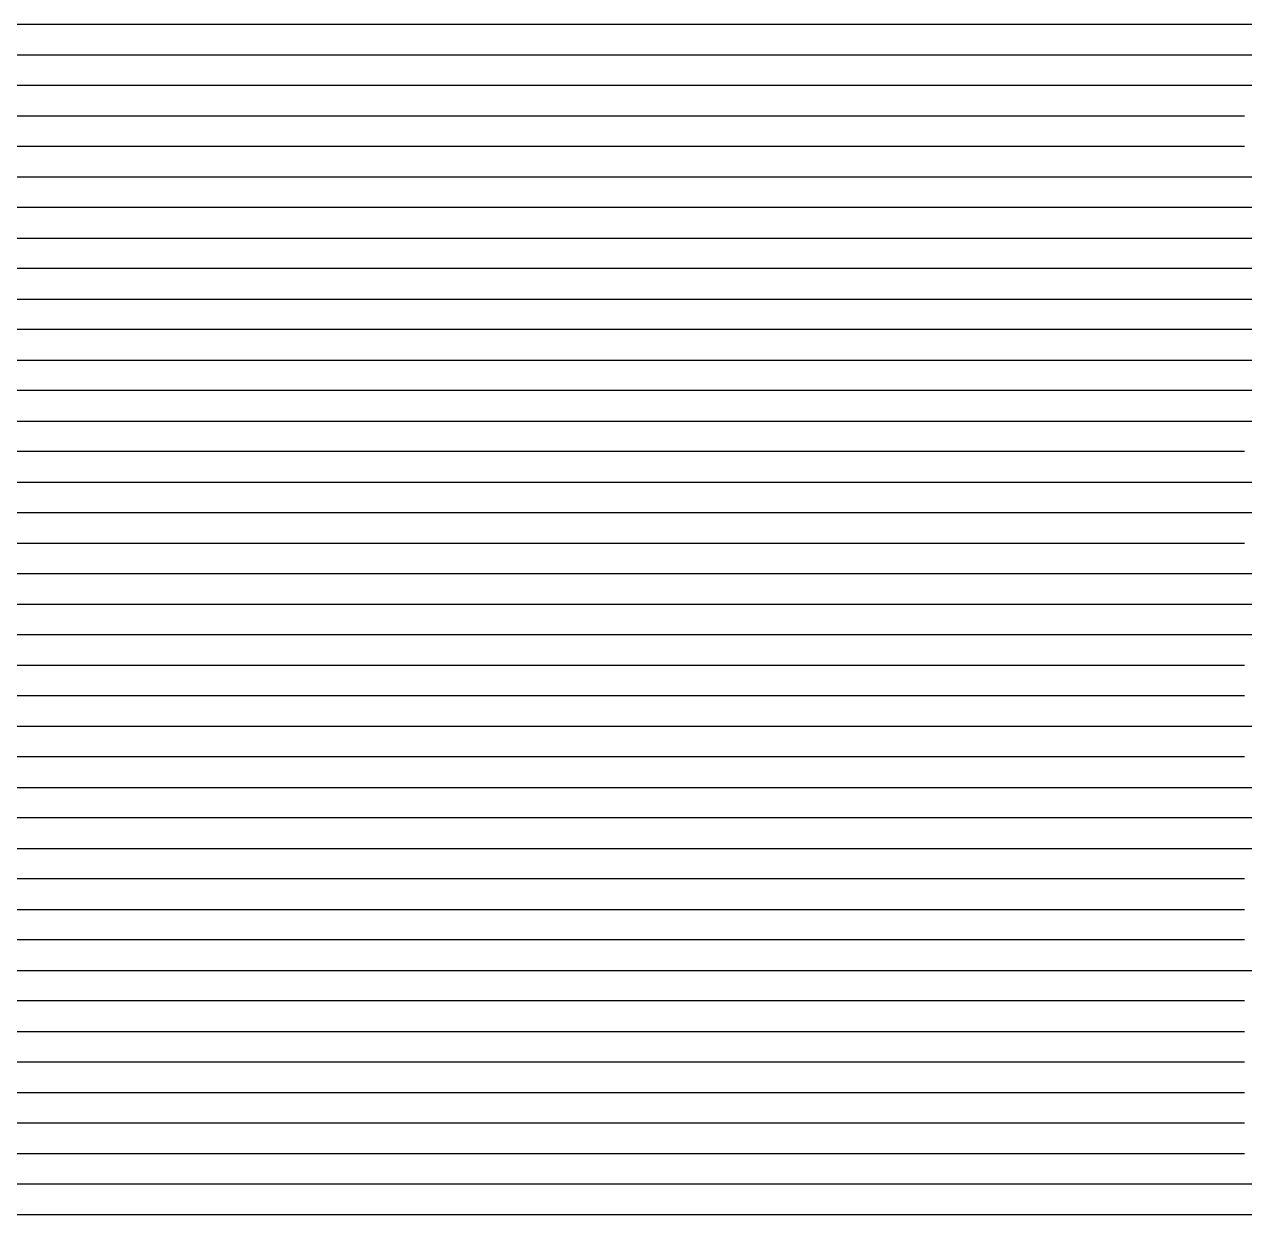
# Model space of a CAD drawing. Extents: x 0 to 80, y 0 to 80.
# Drawn here: x 40 to 60, y 20 to 39.5 of the extents above; entities that cross this region are included whole.
import ezdxf

# ---------------------------------------------------------------- set-up
doc = ezdxf.new("R2010")
doc.units = 0
doc.layers.add('FEED', color=7, linetype='CONTINUOUS')

msp = doc.modelspace()

# ---------------------------------------------------------------- linework, layer by layer
at = {"layer": 'FEED'}
for points in [[(60.479, 39.5, -15.048), (59.84, 39.5, -14.984), (59.04, 39.5, -14.968), (57.76, 39.5, -14.968), (56.96, 39.5, -15.016), (56.32, 39.5, -15.096), (56.16, 39.5, -15.048), (55.36, 39.5, -14.488), (54.4, 39.5, -13.88), (53.6, 39.5, -13.4), (52.64, 39.5, -12.888), (52.16, 39.5, -12.632), (51.2, 39.5, -12.184), (49.92, 39.5, -11.656), (49.12, 39.5, -11.368), (48, 39.5, -11), (47.36, 39.5, -10.808), (47.04, 39.5, -10.728), (46.4, 39.5, -10.568), (44.8, 39.5, -10.232), (44.32, 39.5, -10.168), (43.04, 39.5, -9.976), (41.76, 39.5, -9.848), (41.44, 39.5, -9.832), (40.96, 39.5, -9.8), (40.64, 39.5, -9.8), (40.32, 39.5, -9.784), (38.24, 39.5, -9.784)], [(38.4, 39, -9.704), (40.32, 39, -9.704), (40.64, 39, -9.72), (41.12, 39, -9.736), (41.92, 39, -9.8), (42.88, 39, -9.88), (43.52, 39, -9.944), (44.96, 39, -10.168), (46.24, 39, -10.424), (46.56, 39, -10.504), (46.88, 39, -10.584), (47.04, 39, -10.632), (47.36, 39, -10.712), (47.68, 39, -10.808), (48, 39, -10.888), (48.32, 39, -11), (48.8, 39, -11.144), (49.92, 39, -11.544), (50.88, 39, -11.928), (51.84, 39, -12.36), (52.64, 39, -12.744), (53.92, 39, -13.448), (54.72, 39, -13.928), (55.68, 39, -14.568), (56.32, 39, -15.016), (56.48, 39, -15.064), (56.8, 39, -15.016), (57.44, 39, -14.968), (58.56, 39, -14.936), (59.52, 39, -14.936), (59.84, 39, -14.952), (60.319, 39, -14.968)], [(60.159, 38.5, -14.92), (59.84, 38.5, -14.92), (59.52, 38.5, -14.904), (58.56, 38.5, -14.904), (58.24, 38.5, -14.92), (57.92, 38.5, -14.92), (57.12, 38.5, -14.984), (56.64, 38.5, -15.032), (56.48, 38.5, -15.032), (55.68, 38.5, -14.456), (55.36, 38.5, -14.248), (55.04, 38.5, -14.04), (53.76, 38.5, -13.256), (52.8, 38.5, -12.744), (51.84, 38.5, -12.264), (50.88, 38.5, -11.848), (49.6, 38.5, -11.336), (48.48, 38.5, -10.968), (47.2, 38.5, -10.584), (46.4, 38.5, -10.392), (46.08, 38.5, -10.328), (45.76, 38.5, -10.248), (45.12, 38.5, -10.12), (44.8, 38.5, -10.072), (44.32, 38.5, -9.992), (43.52, 38.5, -9.88), (42.88, 38.5, -9.8), (42.4, 38.5, -9.736), (42.24, 38.5, -9.72), (41.92, 38.5, -9.672), (41.12, 38.5, -9.608), (40.48, 38.5, -9.576), (40.32, 38.5, -9.576), (40, 38.5, -9.56), (38.4, 38.5, -9.56)], [(38.4, 38, -9.416), (40.32, 38, -9.416), (41.12, 38, -9.464), (42.24, 38, -9.56), (42.56, 38, -9.608), (42.72, 38, -9.624), (43.84, 38, -9.816), (45.6, 38, -10.152), (46.24, 38, -10.28), (46.56, 38, -10.36), (46.88, 38, -10.44), (47.52, 38, -10.616), (47.84, 38, -10.696), (48.64, 38, -10.936), (48.96, 38, -11.048), (49.92, 38, -11.384), (51.2, 38, -11.896), (52.16, 38, -12.344), (53.28, 38, -12.904), (54.4, 38, -13.544), (55.52, 38, -14.248), (56.64, 38, -15.032), (56.96, 38, -15), (57.28, 38, -14.952), (57.92, 38, -14.904), (58.24, 38, -14.904), (58.56, 38, -14.888), (60, 38, -14.888)], [(60, 37.5, -14.856), (58.72, 37.5, -14.856), (58.4, 37.5, -14.872), (57.92, 37.5, -14.888), (57.12, 37.5, -14.968), (56.8, 37.5, -15.016), (56.64, 37.5, -14.936), (56, 37.5, -14.472), (55.2, 37.5, -13.944), (54.24, 37.5, -13.352), (53.28, 37.5, -12.824), (52.96, 37.5, -12.664), (52.48, 37.5, -12.408), (52.16, 37.5, -12.264), (51.84, 37.5, -12.104), (50.72, 37.5, -11.624), (50.08, 37.5, -11.368), (48.8, 37.5, -10.92), (47.36, 37.5, -10.488), (46.24, 37.5, -10.216), (45.44, 37.5, -10.024), (45.28, 37.5, -9.976), (44.48, 37.5, -9.784), (43.36, 37.5, -9.56), (42.56, 37.5, -9.448), (41.28, 37.5, -9.32), (40.48, 37.5, -9.288), (40.16, 37.5, -9.288), (39.84, 37.5, -9.272)], [(38.56, 37, -9.144), (40.48, 37, -9.144), (41.6, 37, -9.208), (42.56, 37, -9.304), (42.88, 37, -9.352), (43.2, 37, -9.4), (43.36, 37, -9.432), (43.68, 37, -9.48), (44.64, 37, -9.672), (45.44, 37, -9.88), (45.76, 37, -9.976), (46.08, 37, -10.056), (47.04, 37, -10.344), (47.36, 37, -10.424), (48.64, 37, -10.792), (48.96, 37, -10.904), (49.44, 37, -11.064), (50.56, 37, -11.48), (51.2, 37, -11.736), (52.32, 37, -12.248), (53.28, 37, -12.728), (54.56, 37, -13.448), (55.68, 37, -14.152), (56.8, 37, -14.936), (56.96, 37, -15), (57.6, 37, -14.904), (58.72, 37, -14.84), (60.479, 37, -14.84)], [(60.319, 36.5, -14.824), (59.2, 36.5, -14.824), (58.88, 36.5, -14.84), (58.24, 36.5, -14.84), (57.44, 36.5, -14.92), (57.12, 36.5, -14.968), (56.96, 36.5, -14.952), (56.16, 36.5, -14.376), (55.84, 36.5, -14.168), (55.2, 36.5, -13.752), (54.08, 36.5, -13.08), (53.12, 36.5, -12.568), (52.16, 36.5, -12.088), (50.88, 36.5, -11.528), (50.24, 36.5, -11.272), (49.92, 36.5, -11.16), (48.96, 36.5, -10.824), (47.84, 36.5, -10.488), (47.52, 36.5, -10.376), (47.2, 36.5, -10.28), (46.88, 36.5, -10.168), (46.24, 36.5, -9.96), (45.92, 36.5, -9.88), (45.44, 36.5, -9.736), (44.64, 36.5, -9.544), (44.32, 36.5, -9.48), (44, 36.5, -9.4), (43.36, 36.5, -9.288), (43.2, 36.5, -9.256), (42.4, 36.5, -9.16), (41.76, 36.5, -9.08), (41.44, 36.5, -9.064), (41.28, 36.5, -9.048), (40.48, 36.5, -9.016), (39.36, 36.5, -9)], [(38.56, 36, -8.84), (40.16, 36, -8.84), (40.48, 36, -8.856), (40.8, 36, -8.872), (40.96, 36, -8.888), (41.28, 36, -8.904), (42.24, 36, -9), (42.56, 36, -9.048), (42.88, 36, -9.08), (44, 36, -9.272), (45.12, 36, -9.528), (46.24, 36, -9.832), (46.88, 36, -10.024), (48, 36, -10.424), (48.96, 36, -10.76), (49.28, 36, -10.856), (50.24, 36, -11.208), (50.56, 36, -11.336), (50.72, 36, -11.384), (51.2, 36, -11.592), (51.52, 36, -11.72), (52.48, 36, -12.168), (53.6, 36, -12.728), (54.72, 36, -13.368), (55.52, 36, -13.864), (56.96, 36, -14.856), (57.12, 36, -14.968), (57.92, 36, -14.872), (58.4, 36, -14.84), (58.56, 36, -14.84), (59.2, 36, -14.808), (60.799, 36, -14.808)], [(60.479, 35.5, -14.792), (59.52, 35.5, -14.792), (59.2, 35.5, -14.808), (58.72, 35.5, -14.808), (57.92, 35.5, -14.872), (57.44, 35.5, -14.92), (57.28, 35.5, -14.952), (57.12, 35.5, -14.888), (56.48, 35.5, -14.424), (55.68, 35.5, -13.88), (54.4, 35.5, -13.096), (54.08, 35.5, -12.92), (53.76, 35.5, -12.744), (52.32, 35.5, -12.008), (51.04, 35.5, -11.448), (50.24, 35.5, -11.128), (49.92, 35.5, -11.016), (49.6, 35.5, -10.904), (49.28, 35.5, -10.792), (48.32, 35.5, -10.408), (48, 35.5, -10.296), (47.68, 35.5, -10.168), (46.56, 35.5, -9.8), (45.92, 35.5, -9.608), (45.6, 35.5, -9.528), (45.12, 35.5, -9.4), (44, 35.5, -9.144), (43.52, 35.5, -9.048), (43.2, 35.5, -9), (42.56, 35.5, -8.904), (42.4, 35.5, -8.888), (42.08, 35.5, -8.84), (41.6, 35.5, -8.792), (41.28, 35.5, -8.776), (40.64, 35.5, -8.728), (40.16, 35.5, -8.728), (39.84, 35.5, -8.712)], [(38.56, 35, -8.6), (40.16, 35, -8.6), (40.48, 35, -8.616), (40.96, 35, -8.632), (41.28, 35, -8.664), (41.6, 35, -8.68), (42.24, 35, -8.744), (42.56, 35, -8.792), (42.88, 35, -8.824), (43.68, 35, -8.952), (44.48, 35, -9.096), (44.8, 35, -9.176), (45.12, 35, -9.24), (46.24, 35, -9.544), (47.04, 35, -9.784), (48.16, 35, -10.184), (49.12, 35, -10.568), (49.76, 35, -10.856), (51.52, 35, -11.56), (51.84, 35, -11.704), (52.16, 35, -11.848), (53.6, 35, -12.552), (54.56, 35, -13.096), (55.52, 35, -13.672), (56.48, 35, -14.312), (57.28, 35, -14.888), (57.44, 35, -14.92), (58.4, 35, -14.824), (59.52, 35, -14.792), (61.439, 35, -14.792)], [(60.159, 34.5, -14.76), (59.84, 34.5, -14.776), (59.36, 34.5, -14.776), (58.24, 34.5, -14.84), (57.6, 34.5, -14.92), (57.44, 34.5, -14.92), (56.8, 34.5, -14.456), (55.84, 34.5, -13.8), (54.56, 34.5, -13.016), (53.44, 34.5, -12.408), (52.48, 34.5, -11.928), (51.36, 34.5, -11.432), (50.56, 34.5, -11.112), (49.28, 34.5, -10.52), (47.84, 34.5, -9.944), (47.04, 34.5, -9.672), (45.76, 34.5, -9.288), (44.96, 34.5, -9.096), (44.64, 34.5, -9.032), (44.32, 34.5, -8.952), (43.68, 34.5, -8.84), (43.52, 34.5, -8.808), (42.72, 34.5, -8.696), (42.24, 34.5, -8.648), (41.92, 34.5, -8.6), (41.12, 34.5, -8.536), (40.32, 34.5, -8.504), (39.04, 34.5, -8.488)], [(38.4, 34, -8.392), (40.32, 34, -8.392), (40.64, 34, -8.408), (40.96, 34, -8.424), (41.12, 34, -8.44), (41.44, 34, -8.456), (42.72, 34, -8.584), (43.84, 34, -8.76), (44.96, 34, -8.984), (45.28, 34, -9.064), (45.6, 34, -9.144), (45.76, 34, -9.192), (46.08, 34, -9.272), (47.04, 34, -9.56), (47.36, 34, -9.672), (48, 34, -9.896), (48.32, 34, -10.024), (48.8, 34, -10.2), (49.12, 34, -10.344), (49.6, 34, -10.552), (50.72, 34, -11.096), (52.16, 34, -11.72), (52.96, 34, -12.104), (53.76, 34, -12.504), (55.04, 34, -13.224), (56.16, 34, -13.928), (57.12, 34, -14.584), (57.6, 34, -14.936), (58.08, 34, -14.856), (58.4, 34, -14.824), (59.04, 34, -14.792), (59.36, 34, -14.776), (59.52, 34, -14.776), (59.84, 34, -14.76), (61.759, 34, -14.76)], [(61.919, 33.5, -14.744), (59.84, 33.5, -14.744), (59.04, 33.5, -14.792), (58.08, 33.5, -14.872), (57.76, 33.5, -14.92), (57.6, 33.5, -14.856), (56.48, 33.5, -14.056), (56.16, 33.5, -13.848), (55.84, 33.5, -13.64), (55.52, 33.5, -13.448), (55.04, 33.5, -13.144), (53.92, 33.5, -12.52), (52.96, 33.5, -12.024), (52.64, 33.5, -11.88), (51.2, 33.5, -11.224), (50.56, 33.5, -10.888), (49.44, 33.5, -10.36), (48.32, 33.5, -9.896), (48, 33.5, -9.784), (47.52, 33.5, -9.608), (46.4, 33.5, -9.256), (45.92, 33.5, -9.112), (45.12, 33.5, -8.92), (43.84, 33.5, -8.648), (43.2, 33.5, -8.536), (42.08, 33.5, -8.392), (41.6, 33.5, -8.344), (41.28, 33.5, -8.328), (40.8, 33.5, -8.296), (40.48, 33.5, -8.296), (40.16, 33.5, -8.28), (38.4, 33.5, -8.28)], [(38.56, 33, -8.184), (40.48, 33, -8.184), (40.8, 33, -8.2), (41.12, 33, -8.216), (41.28, 33, -8.232), (41.6, 33, -8.248), (42.72, 33, -8.36), (43.52, 33, -8.488), (43.84, 33, -8.552), (44.16, 33, -8.6), (44.64, 33, -8.696), (44.96, 33, -8.776), (45.28, 33, -8.84), (46.4, 33, -9.144), (47.2, 33, -9.384), (48, 33, -9.672), (48.96, 33, -10.04), (49.28, 33, -10.184), (50.08, 33, -10.536), (51.04, 33, -11.016), (51.84, 33, -11.448), (52.48, 33, -11.736), (53.76, 33, -12.36), (54.88, 33, -12.984), (55.68, 33, -13.464), (56.32, 33, -13.88), (57.12, 33, -14.424), (57.76, 33, -14.904), (57.92, 33, -14.936), (58.24, 33, -14.872), (58.56, 33, -14.84), (58.72, 33, -14.808), (59.04, 33, -14.792), (59.52, 33, -14.744), (59.84, 33, -14.744), (60.159, 33, -14.728)], [(60, 32.5, -14.728), (59.68, 32.5, -14.744), (59.36, 32.5, -14.76), (58.56, 32.5, -14.84), (57.92, 32.5, -14.936), (56.8, 32.5, -14.136), (55.68, 32.5, -13.4), (54.72, 32.5, -12.824), (53.44, 32.5, -12.136), (52.48, 32.5, -11.672), (52.32, 32.5, -11.608), (51.36, 32.5, -11.08), (50.24, 32.5, -10.504), (49.12, 32.5, -10.008), (48, 32.5, -9.56), (47.2, 32.5, -9.288), (45.92, 32.5, -8.904), (45.12, 32.5, -8.712), (44.16, 32.5, -8.504), (43.84, 32.5, -8.456), (43.36, 32.5, -8.36), (42.24, 32.5, -8.216), (41.6, 32.5, -8.152), (41.28, 32.5, -8.136), (40.48, 32.5, -8.088), (38.24, 32.5, -8.088)], [(38.56, 32, -7.976), (40.16, 32, -7.976), (40.48, 32, -7.992), (40.96, 32, -8.008), (41.76, 32, -8.088), (42.08, 32, -8.104), (42.72, 32, -8.184), (42.88, 32, -8.2), (44, 32, -8.392), (45.28, 32, -8.648), (46.08, 32, -8.856), (47.36, 32, -9.24), (48.32, 32, -9.592), (49.44, 32, -10.04), (50.4, 32, -10.488), (51.36, 32, -10.968), (52.32, 32, -11.512), (52.64, 32, -11.688), (53.92, 32, -12.328), (54.56, 32, -12.68), (55.84, 32, -13.432), (56.8, 32, -14.072), (57.6, 32, -14.632), (57.92, 32, -14.872), (58.08, 32, -14.936), (58.4, 32, -14.888), (58.72, 32, -14.824), (59.52, 32, -14.744), (59.84, 32, -14.744), (60.159, 32, -14.728)], [(60.159, 31.5, -14.728), (59.84, 31.5, -14.744), (59.36, 31.5, -14.76), (59.04, 31.5, -14.792), (58.24, 31.5, -14.92), (58.08, 31.5, -14.92), (57.12, 31.5, -14.216), (56.64, 31.5, -13.896), (56, 31.5, -13.48), (55.2, 31.5, -12.984), (54.72, 31.5, -12.712), (54.08, 31.5, -12.36), (53.76, 31.5, -12.2), (53.28, 31.5, -11.944), (52.96, 31.5, -11.784), (51.84, 31.5, -11.128), (51.2, 31.5, -10.792), (50.72, 31.5, -10.536), (50.24, 31.5, -10.312), (49.44, 31.5, -9.944), (48.16, 31.5, -9.432), (47.84, 31.5, -9.32), (47.52, 31.5, -9.208), (46.24, 31.5, -8.808), (45.92, 31.5, -8.728), (45.44, 31.5, -8.6), (44.48, 31.5, -8.392), (44, 31.5, -8.296), (43.68, 31.5, -8.248), (43.04, 31.5, -8.136), (42.72, 31.5, -8.104), (42.4, 31.5, -8.056), (41.28, 31.5, -7.944), (40.96, 31.5, -7.928), (40.64, 31.5, -7.912), (40.48, 31.5, -7.912), (40.16, 31.5, -7.896), (38.24, 31.5, -7.896)], [(38.4, 31, -7.816), (40.48, 31, -7.816), (41.6, 31, -7.896), (41.76, 31, -7.912), (42.08, 31, -7.928), (42.56, 31, -7.976), (42.88, 31, -8.024), (43.36, 31, -8.088), (44.48, 31, -8.28), (44.96, 31, -8.376), (45.28, 31, -8.456), (45.92, 31, -8.616), (46.08, 31, -8.664), (46.4, 31, -8.744), (47.2, 31, -8.984), (47.52, 31, -9.096), (48.16, 31, -9.32), (48.48, 31, -9.448), (48.8, 31, -9.56), (49.92, 31, -10.04), (50.88, 31, -10.504), (51.68, 31, -10.92), (52.96, 31, -11.672), (53.44, 31, -11.96), (53.92, 31, -12.2), (54.88, 31, -12.728), (56.16, 31, -13.496), (57.28, 31, -14.248), (58.24, 31, -14.952), (58.72, 31, -14.856), (59.04, 31, -14.824), (59.36, 31, -14.776), (60, 31, -14.744)], [(60.159, 30.5, -14.744), (59.84, 30.5, -14.76), (59.68, 30.5, -14.776), (59.52, 30.5, -14.776), (59.2, 30.5, -14.824), (58.72, 30.5, -14.888), (58.4, 30.5, -14.952), (58.24, 30.5, -14.904), (57.6, 30.5, -14.424), (56.8, 30.5, -13.864), (56.16, 30.5, -13.448), (55.2, 30.5, -12.856), (54.24, 30.5, -12.328), (53.6, 30.5, -11.976), (52.96, 30.5, -11.576), (52.16, 30.5, -11.096), (51.52, 30.5, -10.744), (50.56, 30.5, -10.248), (50.24, 30.5, -10.104), (49.28, 30.5, -9.672), (48.32, 30.5, -9.288), (47.2, 30.5, -8.904), (46.08, 30.5, -8.568), (45.28, 30.5, -8.376), (44.16, 30.5, -8.136), (43.84, 30.5, -8.088), (43.68, 30.5, -8.056), (42.88, 30.5, -7.944), (42.56, 30.5, -7.912), (42.24, 30.5, -7.864), (41.6, 30.5, -7.816), (41.44, 30.5, -7.8), (41.12, 30.5, -7.784), (40.64, 30.5, -7.752), (40.32, 30.5, -7.752), (40, 30.5, -7.736), (38.4, 30.5, -7.736)], [(38.56, 30, -7.672), (40.16, 30, -7.672), (40.48, 30, -7.688), (40.96, 30, -7.704), (41.76, 30, -7.768), (42.72, 30, -7.848), (42.88, 30, -7.88), (43.2, 30, -7.912), (44, 30, -8.04), (45.28, 30, -8.296), (46.08, 30, -8.504), (47.2, 30, -8.824), (47.52, 30, -8.936), (48, 30, -9.096), (49.28, 30, -9.592), (50.56, 30, -10.168), (51.2, 30, -10.488), (52.16, 30, -11.016), (53.28, 30, -11.688), (53.92, 30, -12.104), (55.04, 30, -12.728), (55.36, 30, -12.92), (55.52, 30, -13), (56, 30, -13.304), (56.96, 30, -13.928), (58.08, 30, -14.728), (58.4, 30, -14.984), (58.88, 30, -14.888), (59.68, 30, -14.776), (60.319, 30, -14.744)], [(60.159, 29.5, -14.76), (59.36, 29.5, -14.84), (58.72, 29.5, -14.952), (58.56, 29.5, -15), (58.4, 29.5, -14.936), (57.92, 29.5, -14.568), (56.96, 29.5, -13.88), (55.84, 29.5, -13.16), (55.2, 29.5, -12.776), (54.24, 29.5, -12.232), (52.96, 29.5, -11.416), (52.32, 29.5, -11.032), (51.36, 29.5, -10.504), (50.24, 29.5, -9.944), (49.44, 29.5, -9.592), (48.16, 29.5, -9.08), (47.04, 29.5, -8.712), (46.4, 29.5, -8.52), (46.08, 29.5, -8.44), (45.12, 29.5, -8.2), (43.84, 29.5, -7.944), (42.72, 29.5, -7.8), (41.76, 29.5, -7.688), (40.96, 29.5, -7.64), (40.64, 29.5, -7.624), (40.32, 29.5, -7.624), (40, 29.5, -7.608), (38.4, 29.5, -7.608)], [(38.08, 29, -7.56), (40.48, 29, -7.56), (41.6, 29, -7.624), (43.04, 29, -7.768), (44.16, 29, -7.944), (45.12, 29, -8.136), (45.44, 29, -8.216), (45.92, 29, -8.328), (46.24, 29, -8.424), (46.56, 29, -8.504), (47.36, 29, -8.744), (48.32, 29, -9.08), (49.6, 29, -9.592), (50.56, 29, -10.04), (51.52, 29, -10.52), (52.48, 29, -11.064), (53.28, 29, -11.544), (54.4, 29, -12.28), (55.68, 29, -13.032), (56.48, 29, -13.528), (57.92, 29, -14.52), (58.56, 29, -15.016), (58.72, 29, -15.016), (59.04, 29, -14.936), (60, 29, -14.792)], [(60, 28.5, -14.824), (59.84, 28.5, -14.52), (59.68, 28.5, -14.088), (59.36, 28.5, -13.032), (59.04, 28.5, -11.848), (58.72, 28.5, -10.856), (58.4, 28.5, -9.976), (58.24, 28.5, -9.656), (58.08, 28.5, -9.464), (57.92, 28.5, -9.384), (57.76, 28.5, -9.352), (56.96, 28.5, -9.336), (56.32, 28.5, -9.336), (56.16, 28.5, -9.352), (56, 28.5, -9.416), (55.84, 28.5, -9.576), (55.68, 28.5, -9.88), (55.04, 28.5, -11.352), (54.88, 28.5, -11.768), (54.72, 28.5, -12.136), (54.56, 28.5, -12.328), (54.08, 28.5, -12.008), (53.12, 28.5, -11.384), (52.16, 28.5, -10.808), (51.2, 28.5, -10.296), (50.4, 28.5, -9.896), (49.44, 28.5, -9.464), (48.32, 28.5, -9.016), (47.04, 28.5, -8.584), (46.08, 28.5, -8.312), (45.28, 28.5, -8.12), (43.84, 28.5, -7.832), (42.72, 28.5, -7.688), (42.4, 28.5, -7.656), (42.08, 28.5, -7.608), (41.44, 28.5, -7.56), (41.28, 28.5, -7.544), (40.48, 28.5, -7.512), (40.16, 28.5, -7.512), (39.84, 28.5, -7.496)], [(38.72, 28, -7.448), (40.16, 28, -7.448), (40.48, 28, -7.464), (40.96, 28, -7.48), (41.28, 28, -7.512), (41.6, 28, -7.528), (42.08, 28, -7.576), (42.4, 28, -7.592), (43.04, 28, -7.672), (43.52, 28, -7.736), (44.32, 28, -7.88), (44.64, 28, -7.928), (44.96, 28, -8.008), (45.6, 28, -8.136), (46.72, 28, -8.44), (47.52, 28, -8.68), (48.8, 28, -9.144), (49.28, 28, -9.336), (49.6, 28, -9.48), (50.56, 28, -9.912), (51.36, 28, -10.312), (52, 28, -10.664), (53.28, 28, -11.416), (53.44, 28, -11.528), (53.6, 28, -11.208), (53.76, 28, -10.392), (54.24, 28, -7.128), (54.4, 28, -6.232), (54.56, 28, -5.56), (54.72, 28, -5.096), (54.88, 28, -4.792), (55.04, 28, -4.584), (55.2, 28, -4.44), (55.52, 28, -4.264), (55.84, 28, -4.184), (56.16, 28, -4.136), (57.12, 28, -4.136), (57.92, 28, -4.2), (58.4, 28, -4.28), (58.56, 28, -4.328), (58.88, 28, -4.504), (59.04, 28, -4.632), (59.2, 28, -4.84), (59.36, 28, -5.128), (59.52, 28, -5.592), (59.68, 28, -6.264), (59.84, 28, -7.208), (60.159, 28, -9.672)], [(60, 27.5, -4.408), (59.84, 27.5, -4.296), (59.68, 27.5, -4.232), (59.36, 27.5, -4.184), (58.56, 27.5, -4.152), (58.24, 27.5, -4.12), (57.92, 27.5, -4.104), (57.6, 27.5, -4.072), (57.28, 27.5, -4.056), (56.96, 27.5, -4.024), (56.48, 27.5, -4.024), (56.16, 27.5, -4.008), (55.2, 27.5, -4.008), (54.72, 27.5, -4.056), (54.4, 27.5, -4.136), (54.08, 27.5, -4.312), (53.92, 27.5, -4.472), (53.76, 27.5, -4.712), (53.6, 27.5, -5.064), (53.44, 27.5, -5.592), (53.28, 27.5, -6.312), (53.12, 27.5, -7.24), (52.8, 27.5, -9.48), (52.64, 27.5, -10.472), (52.48, 27.5, -10.888), (51.68, 27.5, -10.44), (50.4, 27.5, -9.784), (49.12, 27.5, -9.224), (48.64, 27.5, -9.032), (47.36, 27.5, -8.584), (46.4, 27.5, -8.296), (46.08, 27.5, -8.216), (45.44, 27.5, -8.056), (44.96, 27.5, -7.96), (44.8, 27.5, -7.912), (44.48, 27.5, -7.864), (44, 27.5, -7.768), (42.88, 27.5, -7.608), (41.76, 27.5, -7.496), (41.44, 27.5, -7.48), (40.64, 27.5, -7.432), (40.32, 27.5, -7.432), (40, 27.5, -7.416), (38.4, 27.5, -7.416)], [(39.04, 27, -7.4), (40.32, 27, -7.4), (40.64, 27, -7.416), (40.96, 27, -7.416), (41.76, 27, -7.464), (42.08, 27, -7.496), (42.4, 27, -7.512), (43.04, 27, -7.592), (43.36, 27, -7.624), (44.16, 27, -7.752), (45.6, 27, -8.04), (46.72, 27, -8.344), (47.52, 27, -8.584), (48.32, 27, -8.872), (49.44, 27, -9.304), (50.56, 27, -9.816), (51.52, 27, -10.296), (51.68, 27, -10.392), (51.84, 27, -10.392), (52, 27, -9.384), (52.32, 27, -6.904), (52.48, 27, -5.944), (52.64, 27, -5.256), (52.8, 27, -4.84), (52.96, 27, -4.568), (53.12, 27, -4.408), (53.28, 27, -4.296), (53.76, 27, -4.12), (54.24, 27, -4.04), (54.88, 27, -4.008), (56.8, 27, -4.008), (57.12, 27, -4.024), (57.44, 27, -4.024), (57.92, 27, -4.072), (58.08, 27, -4.072), (58.24, 27, -4.104), (58.56, 27, -4.12), (58.88, 27, -4.152), (59.2, 27, -4.152), (59.84, 27, -4.184), (60.159, 27, -4.2)], [(60.159, 26.5, -4.184), (59.68, 26.5, -4.184), (59.36, 26.5, -4.168), (58.88, 26.5, -4.024), (58.24, 26.5, -3.928), (57.6, 26.5, -3.912), (57.12, 26.5, -3.912), (56.8, 26.5, -3.976), (56.48, 26.5, -4.008), (54.56, 26.5, -4.008), (53.76, 26.5, -4.072), (53.28, 26.5, -4.136), (52.96, 26.5, -4.2), (52.64, 26.5, -4.328), (52.48, 26.5, -4.44), (52.32, 26.5, -4.584), (52.16, 26.5, -4.808), (52, 26.5, -5.208), (51.84, 26.5, -5.88), (51.68, 26.5, -6.856), (51.36, 26.5, -9.304), (51.2, 26.5, -10.104), (50.56, 26.5, -9.784), (49.6, 26.5, -9.352), (48.32, 26.5, -8.84), (47.52, 26.5, -8.568), (46.72, 26.5, -8.312), (46.4, 26.5, -8.232), (46.08, 26.5, -8.136), (44.96, 26.5, -7.88), (44.16, 26.5, -7.72), (43.36, 26.5, -7.608), (42.24, 26.5, -7.48), (41.6, 26.5, -7.432), (40.8, 26.5, -7.4), (39.84, 26.5, -7.384)], [(39.04, 26, -7.368), (40.48, 26, -7.368), (40.8, 26, -7.384), (41.12, 26, -7.384), (41.44, 26, -7.416), (42.08, 26, -7.448), (43.2, 26, -7.56), (44.32, 26, -7.736), (45.44, 26, -7.96), (46.56, 26, -8.248), (47.36, 26, -8.488), (47.68, 26, -8.6), (48.32, 26, -8.824), (49.28, 26, -9.192), (49.6, 26, -9.336), (50.56, 26, -9.768), (50.72, 26, -9.592), (51.04, 26, -7.208), (51.2, 26, -6.152), (51.36, 26, -5.432), (51.52, 26, -5), (51.68, 26, -4.744), (51.84, 26, -4.584), (52, 26, -4.472), (52.48, 26, -4.264), (52.96, 26, -4.152), (54.24, 26, -4.024), (55.04, 26, -4.008), (56, 26, -4.008), (56.32, 26, -3.912), (56.64, 26, -3.848), (56.96, 26, -3.832), (57.28, 26, -3.816), (58.08, 26, -3.816), (58.72, 26, -3.864), (59.2, 26, -3.976), (59.68, 26, -4.184), (60.159, 26, -4.184)], [(60, 25.5, -4.2), (59.84, 25.5, -4.184), (59.52, 25.5, -4.008), (59.36, 25.5, -3.944), (58.88, 25.5, -3.832), (58.4, 25.5, -3.784), (56.8, 25.5, -3.784), (56.32, 25.5, -3.832), (56, 25.5, -3.912), (55.68, 25.5, -4.008), (54.72, 25.5, -4.008), (54.4, 25.5, -4.024), (54.08, 25.5, -4.04), (52.96, 25.5, -4.152), (52.64, 25.5, -4.216), (51.84, 25.5, -4.456), (51.36, 25.5, -4.664), (51.2, 25.5, -4.792), (51.04, 25.5, -4.984), (50.88, 25.5, -5.336), (50.72, 25.5, -5.992), (50.56, 25.5, -7.048), (50.4, 25.5, -8.328), (50.24, 25.5, -9.448), (50.08, 25.5, -9.528), (49.12, 25.5, -9.112), (48.64, 25.5, -8.92), (47.36, 25.5, -8.472), (46.4, 25.5, -8.184), (45.28, 25.5, -7.912), (44.16, 25.5, -7.688), (43.84, 25.5, -7.64), (43.52, 25.5, -7.592), (43.36, 25.5, -7.576), (43.04, 25.5, -7.528), (41.92, 25.5, -7.416), (40.8, 25.5, -7.368), (40.32, 25.5, -7.368), (40, 25.5, -7.352), (38.4, 25.5, -7.352)], [(38.24, 25, -7.352), (40.48, 25, -7.352), (40.8, 25, -7.368), (41.12, 25, -7.368), (41.92, 25, -7.416), (42.88, 25, -7.496), (43.2, 25, -7.544), (43.84, 25, -7.624), (44.32, 25, -7.72), (44.64, 25, -7.768), (45.12, 25, -7.864), (45.44, 25, -7.944), (45.92, 25, -8.056), (46.72, 25, -8.28), (47.68, 25, -8.568), (48.64, 25, -8.92), (49.6, 25, -9.304), (49.76, 25, -9.384), (49.92, 25, -8.488), (50.08, 25, -7.208), (50.24, 25, -6.136), (50.4, 25, -5.464), (50.56, 25, -5.112), (50.72, 25, -4.92), (50.88, 25, -4.808), (51.04, 25, -4.728), (52, 25, -4.408), (52.64, 25, -4.216), (52.96, 25, -4.152), (53.6, 25, -4.088), (53.92, 25, -4.072), (54.24, 25, -4.056), (54.4, 25, -4.056), (54.72, 25, -4.04), (55.52, 25, -4.04), (55.68, 25, -3.96), (56.16, 25, -3.816), (56.48, 25, -3.784), (58.72, 25, -3.784), (59.04, 25, -3.832), (59.36, 25, -3.912), (59.68, 25, -4.04), (60, 25, -4.232)], [(60, 24.5, -4.232), (59.68, 24.5, -4.04), (59.36, 24.5, -3.912), (59.04, 24.5, -3.832), (58.72, 24.5, -3.784), (56.48, 24.5, -3.784), (56.16, 24.5, -3.816), (55.84, 24.5, -3.88), (55.52, 24.5, -3.992), (55.36, 24.5, -4.072), (55.04, 24.5, -4.088), (54.08, 24.5, -4.088), (53.28, 24.5, -4.152), (52.8, 24.5, -4.2), (52.48, 24.5, -4.264), (51.68, 24.5, -4.504), (50.72, 24.5, -4.856), (50.4, 24.5, -5), (50.24, 24.5, -5.128), (50.08, 24.5, -5.384), (49.92, 24.5, -5.88), (49.76, 24.5, -6.808), (49.44, 24.5, -9.208), (49.28, 24.5, -9.176), (48.32, 24.5, -8.792), (47.36, 24.5, -8.472), (46.24, 24.5, -8.136), (45.92, 24.5, -8.056), (45.6, 24.5, -7.976), (45.28, 24.5, -7.912), (44.96, 24.5, -7.832), (44.48, 24.5, -7.736), (44.16, 24.5, -7.688), (43.84, 24.5, -7.624), (43.52, 24.5, -7.592), (42.88, 24.5, -7.496), (42.24, 24.5, -7.432), (41.92, 24.5, -7.416), (41.12, 24.5, -7.368), (40.64, 24.5, -7.368), (40.32, 24.5, -7.352), (38.08, 24.5, -7.352)], [(38.4, 24, -7.352), (40.32, 24, -7.352), (40.64, 24, -7.368), (41.12, 24, -7.368), (41.92, 24, -7.416), (42.4, 24, -7.464), (42.72, 24, -7.48), (43.04, 24, -7.528), (43.36, 24, -7.56), (44.16, 24, -7.688), (44.48, 24, -7.752), (44.8, 24, -7.8), (45.44, 24, -7.944), (45.6, 24, -7.976), (46.4, 24, -8.184), (47.52, 24, -8.52), (48.16, 24, -8.744), (48.96, 24, -9.048), (49.12, 24, -8.952), (49.44, 24, -6.664), (49.6, 24, -5.88), (49.76, 24, -5.464), (49.92, 24, -5.256), (50.08, 24, -5.144), (50.72, 24, -4.856), (51.52, 24, -4.568), (51.68, 24, -4.536), (52, 24, -4.456), (52.96, 24, -4.248), (53.76, 24, -4.152), (54.88, 24, -4.136), (55.2, 24, -4.168), (55.52, 24, -3.992), (55.84, 24, -3.88), (56.16, 24, -3.816), (56.48, 24, -3.784), (58.72, 24, -3.784), (59.04, 24, -3.832), (59.36, 24, -3.912), (59.84, 24, -4.136), (60.159, 24, -4.36)], [(60, 23.5, -4.28), (59.52, 23.5, -4.024), (59.04, 23.5, -3.864), (58.56, 23.5, -3.784), (56.48, 23.5, -3.784), (56.16, 23.5, -3.816), (55.84, 23.5, -3.88), (55.52, 23.5, -3.992), (55.04, 23.5, -4.248), (53.76, 23.5, -4.248), (53.28, 23.5, -4.296), (52.96, 23.5, -4.344), (52.32, 23.5, -4.488), (51.84, 23.5, -4.584), (51.68, 23.5, -4.632), (51.52, 23.5, -4.648), (51.2, 23.5, -4.728), (50.88, 23.5, -4.808), (50.56, 23.5, -4.92), (49.6, 23.5, -5.384), (49.44, 23.5, -5.544), (49.28, 23.5, -5.864), (49.12, 23.5, -6.488), (48.8, 23.5, -8.552), (48.64, 23.5, -8.936), (47.68, 23.5, -8.584), (46.24, 23.5, -8.152), (45.44, 23.5, -7.96), (44.48, 23.5, -7.752), (44.16, 23.5, -7.704), (43.84, 23.5, -7.64), (43.52, 23.5, -7.608), (43.2, 23.5, -7.56), (42.24, 23.5, -7.448), (41.92, 23.5, -7.432), (41.76, 23.5, -7.416), (40.64, 23.5, -7.368), (40.16, 23.5, -7.368), (39.84, 23.5, -7.352)], [(39.2, 23, -7.368), (40.32, 23, -7.368), (40.64, 23, -7.384), (41.12, 23, -7.4), (41.92, 23, -7.448), (43.36, 23, -7.592), (44.16, 23, -7.72), (45.44, 23, -7.976), (45.76, 23, -8.056), (46.08, 23, -8.136), (46.24, 23, -8.184), (46.56, 23, -8.264), (47.36, 23, -8.504), (47.68, 23, -8.616), (48.32, 23, -8.84), (48.48, 23, -8.264), (48.64, 23, -7.128), (48.8, 23, -6.28), (48.96, 23, -5.848), (49.12, 23, -5.624), (49.28, 23, -5.496), (49.76, 23, -5.304), (50.4, 23, -5), (50.72, 23, -4.936), (50.88, 23, -4.888), (51.04, 23, -4.872), (51.36, 23, -4.792), (52.16, 23, -4.664), (52.64, 23, -4.584), (52.96, 23, -4.504), (53.44, 23, -4.424), (53.92, 23, -4.392), (54.72, 23, -4.392), (54.88, 23, -4.376), (55.2, 23, -4.168), (55.52, 23, -4.008), (56, 23, -3.864), (56.32, 23, -3.832), (56.48, 23, -3.8), (57.28, 23, -3.784), (58.08, 23, -3.784), (58.72, 23, -3.848), (59.04, 23, -3.928), (59.52, 23, -4.104), (60, 23, -4.376)], [(60, 22.5, -4.536), (59.68, 22.5, -4.312), (59.2, 22.5, -4.088), (59.04, 22.5, -4.024), (58.4, 22.5, -3.88), (57.92, 22.5, -3.848), (56.64, 22.5, -3.848), (56, 22.5, -3.944), (55.68, 22.5, -4.008), (55.2, 22.5, -4.2), (54.72, 22.5, -4.504), (54.56, 22.5, -4.568), (53.76, 22.5, -4.568), (53.44, 22.5, -4.616), (52.8, 22.5, -4.632), (52.32, 22.5, -4.632), (51.84, 22.5, -4.68), (51.52, 22.5, -4.76), (51.04, 22.5, -4.968), (50.4, 22.5, -5.096), (49.92, 22.5, -5.224), (49.6, 22.5, -5.368), (49.28, 22.5, -5.48), (48.96, 22.5, -5.64), (48.8, 22.5, -5.736), (48.64, 22.5, -5.928), (48.48, 22.5, -6.36), (48.32, 22.5, -7.176), (48.16, 22.5, -8.264), (48, 22.5, -8.744), (47.2, 22.5, -8.488), (46.24, 22.5, -8.2), (45.44, 22.5, -8.008), (44.32, 22.5, -7.768), (44, 22.5, -7.72), (43.84, 22.5, -7.688), (42.72, 22.5, -7.544), (41.92, 22.5, -7.464), (41.6, 22.5, -7.448), (41.12, 22.5, -7.416), (40.8, 22.5, -7.416), (40.48, 22.5, -7.4), (39.36, 22.5, -7.384)], [(38.24, 22, -7.416), (40.32, 22, -7.416), (40.64, 22, -7.432), (41.28, 22, -7.448), (41.6, 22, -7.48), (41.92, 22, -7.496), (43.04, 22, -7.608), (44.16, 22, -7.784), (44.96, 22, -7.928), (45.28, 22, -8.008), (45.6, 22, -8.072), (46.4, 22, -8.28), (47.36, 22, -8.568), (47.68, 22, -8.68), (47.84, 22, -8.648), (48.16, 22, -6.744), (48.32, 22, -6.216), (48.48, 22, -5.96), (48.64, 22, -5.832), (49.12, 22, -5.56), (49.28, 22, -5.48), (49.76, 22, -5.32), (50.08, 22, -5.256), (50.4, 22, -5.224), (50.56, 22, -5.192), (51.04, 22, -4.92), (51.36, 22, -4.792), (51.84, 22, -4.68), (52.32, 22, -4.632), (54.24, 22, -4.632), (54.56, 22, -4.648), (54.88, 22, -4.44), (55.36, 22, -4.184), (55.84, 22, -4.056), (56.32, 22, -3.976), (56.8, 22, -3.944), (57.92, 22, -3.944), (58.24, 22, -3.976), (58.56, 22, -4.024), (59.04, 22, -4.168), (59.36, 22, -4.296), (59.68, 22, -4.472), (60, 22, -4.696)], [(60, 21.5, -4.888), (59.52, 21.5, -4.552), (59.04, 21.5, -4.328), (58.56, 21.5, -4.168), (58.24, 21.5, -4.104), (57.76, 21.5, -4.04), (56.64, 21.5, -4.04), (55.84, 21.5, -4.152), (55.36, 21.5, -4.296), (55.04, 21.5, -4.44), (54.72, 21.5, -4.632), (54.56, 21.5, -4.664), (54.24, 21.5, -4.632), (52.32, 21.5, -4.632), (51.84, 21.5, -4.68), (51.36, 21.5, -4.792), (51.04, 21.5, -4.92), (50.56, 21.5, -5.176), (50.4, 21.5, -5.288), (50.24, 21.5, -5.352), (50.08, 21.5, -5.384), (49.76, 21.5, -5.4), (49.28, 21.5, -5.496), (48.96, 21.5, -5.64), (48.64, 21.5, -5.832), (48.32, 21.5, -6.008), (48.16, 21.5, -6.184), (48, 21.5, -6.52), (47.84, 21.5, -7.224), (47.68, 21.5, -8.2), (47.52, 21.5, -8.664), (46.24, 21.5, -8.28), (45.44, 21.5, -8.088), (44.32, 21.5, -7.848), (44, 21.5, -7.8), (43.84, 21.5, -7.768), (43.52, 21.5, -7.72), (43.2, 21.5, -7.672), (42.88, 21.5, -7.64), (42.56, 21.5, -7.592), (42.08, 21.5, -7.544), (41.76, 21.5, -7.528), (41.44, 21.5, -7.496), (40.32, 21.5, -7.448), (38.08, 21.5, -7.448)], [(39.52, 21, -7.48), (40, 21, -7.48), (40.32, 21, -7.496), (41.12, 21, -7.528), (41.28, 21, -7.544), (41.6, 21, -7.56), (42.72, 21, -7.656), (43.04, 21, -7.704), (43.2, 21, -7.72), (44, 21, -7.848), (44.8, 21, -7.992), (45.12, 21, -8.072), (45.6, 21, -8.168), (45.92, 21, -8.264), (46.24, 21, -8.344), (47.36, 21, -8.664), (47.68, 21, -6.968), (47.84, 21, -6.472), (48, 21, -6.232), (48.16, 21, -6.104), (48.8, 21, -5.736), (49.12, 21, -5.64), (49.28, 21, -5.576), (49.6, 21, -5.528), (49.92, 21, -5.48), (50.08, 21, -5.48), (50.24, 21, -5.4), (50.72, 21, -5.08), (51.2, 21, -4.856), (51.36, 21, -4.792), (51.84, 21, -4.68), (52.16, 21, -4.648), (52.96, 21, -4.632), (53.92, 21, -4.632), (54.24, 21, -4.648), (54.72, 21, -4.728), (54.88, 21, -4.728), (55.36, 21, -4.456), (55.84, 21, -4.296), (56.48, 21, -4.2), (57.12, 21, -4.184), (57.76, 21, -4.184), (58.4, 21, -4.296), (58.88, 21, -4.456), (59.36, 21, -4.68), (59.84, 21, -4.984), (60, 21, -5.032)], [(61.599, 20.5, -5.16), (59.84, 20.5, -5.16), (59.52, 20.5, -5.128), (58.88, 20.5, -4.76), (58.4, 20.5, -4.536), (58.24, 20.5, -4.472), (57.92, 20.5, -4.392), (57.6, 20.5, -4.36), (56.48, 20.5, -4.36), (56.16, 20.5, -4.408), (55.84, 20.5, -4.504), (55.2, 20.5, -4.76), (55.04, 20.5, -4.84), (54.88, 20.5, -4.888), (54.56, 20.5, -4.776), (54.4, 20.5, -4.728), (53.6, 20.5, -4.648), (52.64, 20.5, -4.648), (51.84, 20.5, -4.712), (51.52, 20.5, -4.76), (51.2, 20.5, -4.856), (50.72, 20.5, -5.08), (50.24, 20.5, -5.4), (50.08, 20.5, -5.528), (49.92, 20.5, -5.624), (49.6, 20.5, -5.64), (49.44, 20.5, -5.688), (49.12, 20.5, -5.736), (48.96, 20.5, -5.784), (48.8, 20.5, -5.8), (48.48, 20.5, -5.912), (47.84, 20.5, -6.312), (47.68, 20.5, -6.504), (47.52, 20.5, -6.92), (47.36, 20.5, -7.672), (47.2, 20.5, -8.6), (47.04, 20.5, -8.648), (46.72, 20.5, -8.552), (46.4, 20.5, -8.472), (46.08, 20.5, -8.376), (45.76, 20.5, -8.296), (45.44, 20.5, -8.216), (45.28, 20.5, -8.184), (44.96, 20.5, -8.104), (44, 20.5, -7.912), (43.68, 20.5, -7.864), (43.36, 20.5, -7.816), (43.2, 20.5, -7.8), (42.88, 20.5, -7.752), (42.4, 20.5, -7.704), (42.08, 20.5, -7.656), (41.6, 20.5, -7.608), (41.28, 20.5, -7.592), (40.48, 20.5, -7.544), (40, 20.5, -7.544), (39.68, 20.5, -7.528)], [(38.56, 20, -7.592), (40.16, 20, -7.592), (41.28, 20, -7.656), (42.56, 20, -7.768), (42.72, 20, -7.8), (43.04, 20, -7.832), (43.84, 20, -7.96), (44.96, 20, -8.168), (45.28, 20, -8.248), (45.76, 20, -8.36), (46.88, 20, -8.68), (47.04, 20, -8.536), (47.2, 20, -7.64), (47.36, 20, -6.952), (47.52, 20, -6.616), (47.68, 20, -6.44), (48, 20, -6.2), (48.32, 20, -6.008), (48.48, 20, -5.944), (48.8, 20, -5.88), (49.6, 20, -5.784), (49.76, 20, -5.768), (49.92, 20, -5.688), (50.4, 20, -5.304), (50.88, 20, -5.032), (51.2, 20, -4.904), (51.68, 20, -4.792), (52.32, 20, -4.712), (53.44, 20, -4.696), (53.6, 20, -4.712), (53.92, 20, -4.728), (54.4, 20, -4.824), (54.72, 20, -4.92), (55.04, 20, -5.064), (55.36, 20, -4.92), (55.68, 20, -4.776), (56.32, 20, -4.616), (56.48, 20, -4.584), (57.28, 20, -4.568), (57.76, 20, -4.632), (58.4, 20, -4.808), (58.72, 20, -4.952), (59.04, 20, -5.128), (59.2, 20, -5.176), (59.52, 20, -5.16), (61.599, 20, -5.16)]]:
    msp.add_polyline3d(points, dxfattribs=at)

doc.saveas('drawing.dxf')
